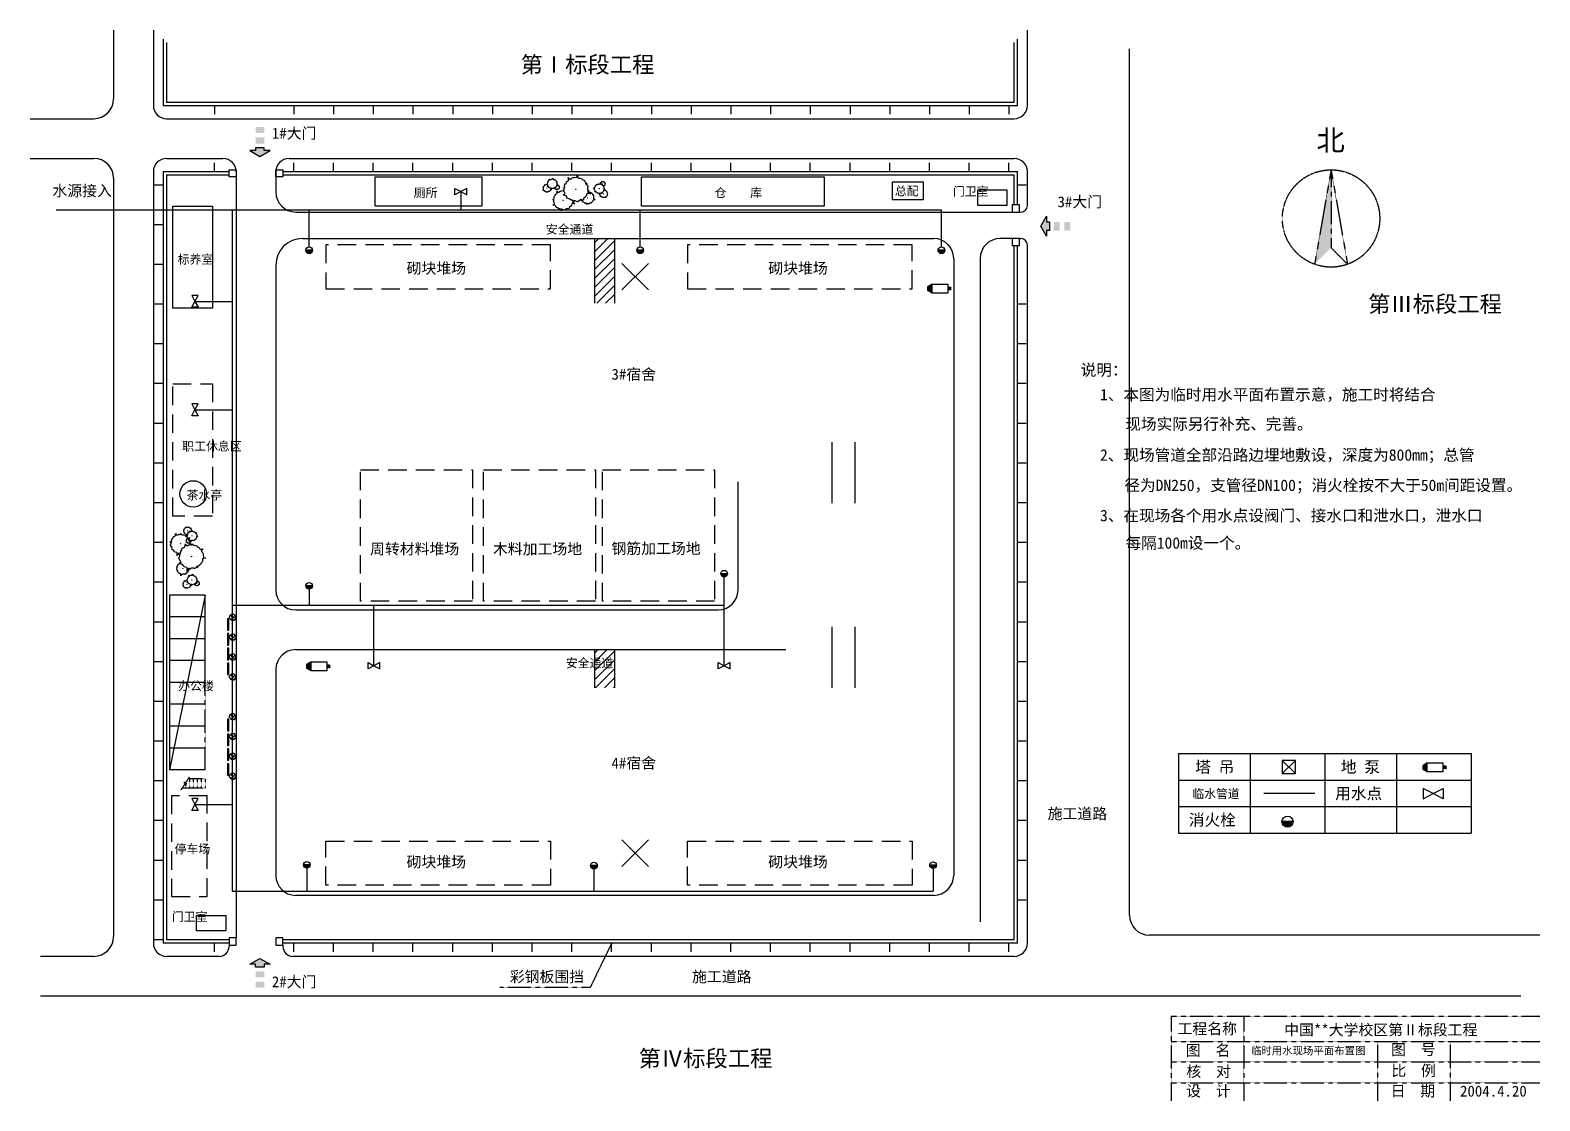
# Model space of a CAD drawing. Extents: x -109435 to 1065231, y 80891 to 497838.
# Drawn here: x 545974 to 773957, y 336141 to 497838 of the extents above; entities that cross this region are included whole.
import ezdxf

# ---------------------------------------------------------------- set-up
doc = ezdxf.new("R2010")
doc.units = 0
doc.linetypes.add('CENTER', pattern=[50.8, 31.75, -6.35, 6.35, -6.35])
doc.linetypes.add('DASHED', pattern=[19.05, 12.7, -6.35])
doc.layers.get('0').update_dxf_attribs({"linetype": 'CONTINUOUS'})
for name, color, linetype in [('LAYER3', 3, 'CONTINUOUS'), ('LUNKUO', 6, 'CONTINUOUS'), ('周边', 7, 'CONTINUOUS'), ('围墙', 7, 'CONTINUOUS'), ('堆场', 7, 'DASHED'), ('塔吊机械', 1, 'CONTINUOUS'), ('墙基线', 7, 'CONTINUOUS'), ('拟建', 7, 'CONTINUOUS'), ('机械', 1, 'CONTINUOUS'), ('柱', 1, 'CONTINUOUS'), ('标注', 7, 'CONTINUOUS'), ('水线', 3, '水线'), ('绿化', 3, 'CONTINUOUS'), ('道路', 8, 'CONTINUOUS')]:
    doc.layers.add(name, color=color, linetype=linetype)
doc.styles.add('文字', font='SimSun.ttf')
doc.linetypes.add('水线', pattern='A,0.5,-0.2,["S",STANDARD,S=0.1,R=0,X=-0.01,Y=-0.05],-0.25', length=0.95)
pattern_1 = [(45, (97931, -882519.9), (-673.5192, 673.5192), [])]

# ---------------------------------------------------------------- blocks, each defined once
blk = doc.blocks.new('A$C466C0C2C')
at = {"layer": '机械'}
for p, q in [((0, 619), (250, 619)), ((0, 520), (250, 520)), ((83, 619), (83, 520)), ((100, 724), (422, 724)), ((100, 415), (422, 415)), ((250, 619), (250, 520)), ((422, 1139), (2397, 1139)), ((422, 0), (422, 1139)), ((2397, 0), (422, 0)), ((2397, 1139), (2937, 827)), ((2397, 1139), (2397, 0)), ((2397, 1139), (2397, 0)), ((2397, 0), (2937, 312)), ((2515, 1071), (2515, 68)), ((2617, 1012), (2617, 127)), ((2726, 949), (2726, 190)), ((2836, 885), (2836, 253)), ((2937, 827), (2937, 312))]:
    blk.add_line(p, q, dxfattribs=at)
for centre, start, end in [((100, 624), 90, 180), ((100, 515), 180, 270)]:
    blk.add_arc(centre, 100, start, end, dxfattribs=at)
blk = doc.blocks.new('A$C09D66538')
at = {"layer": '柱', "xscale": 1.5, "yscale": 1.5, "zscale": 1.5}
blk.add_blockref('A$C466C0C2C', (0, 0), dxfattribs=at)
blk = doc.blocks.new('A$C163C7220')
at = {"layer": 'LUNKUO', "ltscale": 2, "rotation": 359.999990026076}
blk.add_blockref('A$C09D66538', (0, 0), dxfattribs=at)
blk = doc.blocks.new('CLUMP_OF_TREES_OR_BUSHES_-')
for points in [[(-10.993, 56.487), (-9.228, 58.426), (-10.144, 63.512), (-8.923, 67.033), (-3.43, 69.772), (2.673, 72.119), (-2.82, 71.728), (-10.449, 71.728), (-13.195, 74.075), (-13.806, 83.073), (-16.857, 86.594), (-22.045, 92.071), (-22.961, 94.81), (-22.656, 98.722), (-28.759, 100.678), (-31.811, 99.113), (-35.472, 101.461), (-45.543, 109.676), (-49.815, 108.503), (-55.308, 106.155), (-59.58, 106.938), (-60.801, 113.98), (-63.242, 104.982), (-67.209, 106.938), (-70.872, 104.59), (-74.839, 104.982), (-80.637, 101.461), (-86.435, 101.069), (-90.402, 97.548), (-90.402, 94.419), (-93.454, 90.898), (-98.947, 90.115), (-105.66, 90.115), (-101.083, 87.768), (-98.031, 82.682), (-100.778, 77.596), (-103.829, 74.466), (-103.219, 69.772), (-104.134, 65.077), (-108.102, 62.73), (-104.439, 60.774), (-102.609, 55.297), (-103.829, 50.211), (-102.303, 44.342), (-98.947, 41.995), (-98.031, 38.865), (-98.031, 34.953), (-93.148, 32.606), (-90.707, 29.476), (-91.317, 22.434), (-93.454, 17.348), (-89.487, 21.26), (-85.519, 23.999), (-82.468, 23.216), (-78.806, 19.304), (-74.228, 15.783), (-69.956, 15.392), (-59.886, 12.653), (-58.254, 7.074)], [(59.448, 5.262), (60.936, 4.858), (62.652, -1.011), (63.415, 4.858), (64.178, 5.836), (66.848, 6.814), (69.709, 6.569), (73.905, 7.792), (76.385, 9.748), (79.627, 10.237), (81.153, 12.438), (84.014, 15.127), (84.205, 17.084), (85.158, 17.573), (88.591, 16.839), (85.73, 20.262), (88.591, 20.751), (89.545, 21.974), (90.689, 24.174), (91.452, 24.663), (90.499, 25.886), (91.261, 31.999), (92.596, 33.466), (92.024, 36.645), (92.787, 38.845), (96.22, 40.557), (100.035, 42.024), (96.602, 41.779), (91.834, 41.779), (90.117, 43.246), (89.736, 48.871), (87.828, 51.071), (84.586, 54.494), (84.014, 56.206), (84.205, 58.651), (80.39, 59.873), (78.483, 58.895), (76.194, 60.362), (69.9, 65.497), (67.23, 64.764), (63.797, 63.297), (61.126, 63.786), (60.364, 68.187), (58.838, 62.563), (56.358, 63.786), (54.07, 62.319), (51.59, 62.563), (47.966, 60.362), (44.343, 60.118), (41.863, 57.917), (41.863, 55.961), (39.956, 53.761), (36.523, 53.272), (32.327, 53.272), (35.187, 51.805), (36.641, 49.381)]]:
    blk.add_lwpolyline(points)
for points in [[(-4.577, 66.508), (-7.629, 55.261), (-12.588, 57.706), (-17.166, 54.772), (-22.125, 55.261), (-29.372, 50.86), (-36.62, 50.371), (-41.579, 45.969), (-41.579, 42.057), (-45.393, 37.656), (-52.259, 36.678), (-60.651, 36.678), (-54.93, 33.743), (-51.115, 27.386), (-54.548, 21.029), (-58.363, 17.116), (-57.6, 11.248), (-58.744, 5.38), (-63.703, 2.446), (-59.126, 0), (-56.837, -6.846), (-58.363, -13.203), (-56.455, -20.539), (-52.259, -23.473), (-51.115, -27.385), (-51.115, -32.275), (-45.012, -35.21), (-41.96, -39.122), (-42.723, -47.924), (-45.393, -54.282), (-40.434, -49.391), (-35.475, -45.968), (-31.661, -46.946), (-27.083, -51.837), (-21.362, -56.238), (-16.021, -56.727), (-3.433, -60.15), (0, -71.887), (1.526, -60.15), (3.052, -58.194), (8.392, -56.238), (14.114, -56.727), (22.506, -54.282), (27.465, -50.369), (33.949, -49.391), (37.001, -44.99), (42.723, -39.611), (43.104, -35.699), (45.012, -34.721), (51.878, -36.188), (46.156, -29.341), (51.878, -28.363), (53.785, -25.918), (56.074, -21.517), (57.6, -20.539), (55.692, -18.094), (57.218, -5.868), (59.888, -2.934), (58.744, 3.424), (60.27, 7.825), (67.136, 11.248), (74.765, 14.182), (67.899, 13.693), (58.363, 13.693), (54.93, 16.627), (54.167, 27.875), (50.352, 32.276), (43.867, 39.123), (42.723, 42.546), (43.104, 47.436), (35.475, 49.882), (31.661, 47.925), (27.083, 50.86), (14.495, 61.129), (9.155, 59.662), (2.289, 56.728), (-3.052, 57.706)], [(-58.055, 61.947), (-58.97, 60.774), (-57.139, 60.774)], [(-1.144, 1.468), (-2.289, 0), (0, 0)], [(62.08, 35.667), (61.508, 34.933), (62.652, 34.933)]]:
    blk.add_lwpolyline(points, close=True)
blk = doc.blocks.new('A$C7AB25CB9')
at = {"layer": 'LAYER3'}
for p, q in [((42, 1205), (807, 1177)), ((807, 1177), (99, 1328)), ((994, 266), (219, 274)), ((445, 91), (994, 266)), ((1105, 1773), (1462, 1084)), ((1590, 617), (1120, 0)), ((1287, 60), (1590, 617)), ((1462, 1084), (1415, 1636))]:
    blk.add_line(p, q, dxfattribs=at)
blk.add_circle((924, 873), 200, dxfattribs=at)
for start, end in [(159.4395, 222.05005), (76.77535, 150.94372), (240.41806, 284.14241), (295.3565, 55.35439)]:
    blk.add_arc((897, 885), 913, start, end, dxfattribs=at)
blk = doc.blocks.new('A$C3C6C44F6')
at = {"layer": '周边'}
h = blk.add_hatch(color=256, dxfattribs=at)
h.paths.add_polyline_path([(1986, 828), (786, 828), (786, 0), (1986, 0)])
h.paths.add_polyline_path([(786, 2266), (786, 1438), (1986, 1438), (1986, 2266)])
h.paths.add_polyline_path([(1986, 2844), (1986, 3244), (2771, 3244), (1386, 4044), (0, 3244), (786, 3244), (786, 2844)])
at = {"layer": '周边', "linetype": 'CONTINUOUS'}
blk.add_lwpolyline([(1986, 3244), (1986, 2844), (786, 2844), (786, 3244), (0, 3244), (1386, 4044), (2771, 3244), (1986, 3244)], dxfattribs=at)

msp = doc.modelspace()

# ---------------------------------------------------------------- hatches: boundary and pattern name
at = {"linetype": 'CENTER'}
msp.add_hatch(color=256, dxfattribs=at).paths.add_polyline_path([(742433.5, 476745.8), (739950.2, 462483.2), (742433.5, 464989.6)])
at = {"layer": '水线', "ltscale": 6000}
for points in [[(587590.1, 464596.8, 1.00000039), (588598.7, 464596.8)], [(637590.1, 464596.8, 1.00000039), (638598.7, 464596.8)], [(683078.7, 464596.8, 1.00000039), (684087.3, 464596.8)], [(587590.1, 413924.4, 1.00000039), (588598.7, 413924.4)], [(735013.8, 378301.7, 1.00000039), (736694.7, 378301.7)], [(587254, 371793.9, 1.00000039), (588262.5, 371793.9)], [(630609.5, 371657.9, 1.00000039), (631618.1, 371657.9)], [(681817.2, 371741.9, 1.00000039), (682825.7, 371741.9)]]:
    msp.add_hatch(color=256, dxfattribs=at).paths.add_polyline_path(points)
at = {"layer": '水线', "ltscale": 8000}
msp.add_hatch(color=256, dxfattribs=at).paths.add_polyline_path([(650262.8, 415752.8, 1.00000039), (651271.4, 415752.8)])
at = {"layer": '绿化', "ltscale": 8000}
h = msp.add_hatch(dxfattribs=at)
h.set_pattern_fill('ANSI31', color=256, scale=300, style=0)
h.set_pattern_definition(pattern_1)
h.paths.add_polyline_path([(631261.1, 456605.7), (634261.1, 456605.7), (634261.1, 464179), (632948.3, 466370.6), (631261.1, 466370.6)])
h.paths.add_polyline_path([(634261.1, 466370.6), (632948.3, 466370.6), (634261.1, 464179)], flags=17)
h.paths.add_polyline_path([(632861.1, 462182.4), (635661.1, 462182.4), (635661.1, 461282.4), (632861.1, 461282.4)], flags=9)
h = msp.add_hatch(dxfattribs=at)
h.set_pattern_fill('ANSI31', color=256, scale=300, style=0)
h.set_pattern_definition(pattern_1)
h.paths.add_polyline_path([(631261.1, 398505.7), (634261.1, 398505.7), (634261.1, 404283.3), (631261.1, 404283.3)])

# ---------------------------------------------------------------- linework, layer by layer
at = {"linetype": 'CENTER'}
for p, q in [((742433.5, 476745.8), (739950.2, 462483.2)), ((742433.5, 476745.8), (744916.8, 462483.2)), ((742433.5, 476745.8), (742433.5, 464989.6)), ((744916.8, 462483.2), (742433.5, 464989.6)), ((572408.9, 386122.5), (572408.9, 399322.5)), ((569332.8, 384015.4), (568711.1, 383066)), ((572408.9, 383373.8), (568912.6, 383373.8)), ((569177.1, 384206.2), (569652.4, 384013.5)), ((569457.3, 384205.6), (569177.1, 384206.2)), ((569652.4, 384013.5), (569332.8, 384015.4)), ((569408.9, 384131.7), (569408.9, 383373.8)), ((570007.5, 385045.8), (569457.3, 384205.6)), ((572408.9, 384748.2), (569812.6, 384748.2)), ((570008.9, 384748.2), (570008.9, 383373.8)), ((570608.9, 384748.2), (570608.9, 383373.8)), ((571208.9, 384748.2), (571208.9, 383373.8)), ((571808.9, 384748.2), (571808.9, 383373.8)), ((572408.9, 384748.2), (572408.9, 383373.8)), ((633784.5, 359957.7), (630528.1, 353231.6)), ((630528.1, 353231.6), (616903.3, 353231.6)), ((718302.4, 348920.2), (773956.6, 348920.2)), ((718302.4, 348920.2), (718302.4, 336140.9)), ((729279.4, 348920.2), (729279.4, 336140.9)), ((718302.4, 345109.5), (773956.6, 345109.5)), ((749464.9, 345109.5), (749464.9, 336140.9)), ((760417.2, 345109.5), (760417.2, 336140.9)), ((718302.4, 342011), (773956.6, 342011)), ((718302.4, 338875.2), (773956.6, 338875.2))]:
    msp.add_line(p, q, dxfattribs=at)
for p, q in [((631261.1, 456605.7), (631261.1, 466370.6)), ((634261.1, 456605.7), (634261.1, 466370.6)), ((572408.9, 412522.5), (567008.9, 386122.5)), ((567008.9, 412522.5), (567008.9, 399322.5)), ((572408.9, 412522.5), (567008.9, 412522.5)), ((572408.9, 399322.5), (572408.9, 412522.5)), ((572408.9, 409222.5), (567008.9, 409222.5)), ((572408.9, 405922.5), (567008.9, 405922.5)), ((631261.1, 398505.7), (631261.1, 404283.3)), ((634261.1, 398505.7), (634261.1, 404283.3)), ((572408.9, 402622.5), (567008.9, 402622.5)), ((567008.9, 399322.5), (567008.9, 386122.5)), ((572408.9, 399322.5), (567008.9, 399322.5)), ((572408.9, 399322.5), (567008.9, 399322.5)), ((572408.9, 396022.5), (567008.9, 396022.5)), ((572408.9, 392722.5), (567008.9, 392722.5)), ((572408.9, 389422.5), (567008.9, 389422.5)), ((572408.9, 386122.5), (567008.9, 386122.5))]:
    msp.add_line(p, q)
msp.add_circle((742433.5, 469398.3), 7347.5, dxfattribs=at)
at = {"layer": '周边'}
for p, q in [((719386.5, 388577.7), (763593.9, 388577.7)), ((719386.5, 388577.7), (719386.5, 376577.7)), ((719386.5, 388577.7), (719386.5, 384577.7)), ((730223.7, 388577.7), (730223.7, 376577.7)), ((741490.2, 388577.7), (741490.2, 376577.7)), ((752327.4, 388577.7), (752327.4, 376577.7)), ((752327.4, 388577.7), (752327.4, 384577.7)), ((752327.4, 388577.7), (752327.4, 384577.7)), ((763593.9, 388577.7), (763593.9, 376577.7)), ((719386.5, 384577.7), (763593.9, 384577.7)), ((719386.5, 384577.7), (763593.9, 384577.7)), ((741490.2, 384577.7), (763593.9, 384577.7)), ((741490.2, 384577.7), (763593.9, 384577.7)), ((719386.5, 380577.7), (763593.9, 380577.7)), ((719386.5, 376577.7), (763593.9, 376577.7))]:
    msp.add_line(p, q, dxfattribs=at)
for points in [[(598047.9, 475686.3), (614188.1, 475686.3), (614188.1, 471252), (598047.9, 471252)], [(638288.7, 475686.3), (665866.3, 475686.3), (665866.3, 471252), (638288.7, 471252)], [(676202.5, 474940.4), (680846.3, 474940.4), (680846.3, 472207.7), (676202.5, 472207.7)], [(693470.5, 471363.3), (689069.6, 471363.3), (689069.6, 473702.2), (693470.5, 473702.2)], [(573495.2, 471240.5), (573495.2, 455840.7), (567495.2, 455840.7), (567495.2, 471240.5)], [(575516.2, 361807.3), (571115.2, 361807.3), (571115.2, 364146.2), (575516.2, 364146.2)]]:
    msp.add_lwpolyline(points, close=True, dxfattribs=at)
at = {"layer": '围墙'}
for p, q in [((566076.1, 496490), (566076.1, 486461.5)), ((566576.1, 495990), (566576.1, 486961.5)), ((694573.7, 486961.5), (694573.7, 496000.7)), ((695073.7, 486461.5), (695073.7, 496500.7)), ((566076.1, 486461.5), (695073.7, 486461.5)), ((566576.1, 486961.5), (694573.7, 486961.5)), ((573784.5, 486461.5), (573784.5, 485140.8)), ((585784.5, 486461.5), (585784.5, 485140.8)), ((591784.5, 486461.5), (591784.5, 485140.8)), ((597784.5, 486461.5), (597784.5, 485140.8)), ((603784.5, 486461.5), (603784.5, 485140.8)), ((609784.5, 486461.5), (609784.5, 485140.8)), ((615784.5, 486461.5), (615784.5, 485140.8)), ((621784.5, 486461.5), (621784.5, 485140.8)), ((627784.5, 486461.5), (627784.5, 485140.8)), ((633784.5, 486461.5), (633784.5, 485140.8)), ((639784.5, 486461.5), (639784.5, 485140.8)), ((645784.5, 486461.5), (645784.5, 485140.8)), ((651784.5, 486461.5), (651784.5, 485140.8)), ((657784.5, 486461.5), (657784.5, 485140.8)), ((663784.5, 486461.5), (663784.5, 485140.8)), ((669784.5, 486461.5), (669784.5, 485140.8)), ((675784.5, 486461.5), (675784.5, 485140.8)), ((681784.5, 486461.5), (681784.5, 485140.8)), ((687784.5, 486461.5), (687784.5, 485140.8)), ((693784.5, 486461.5), (693784.5, 485140.8)), ((573784.5, 476470.7), (573784.5, 477791.4)), ((585784.5, 476470.7), (585784.5, 477791.4)), ((591784.5, 476470.7), (591784.5, 477791.4)), ((597784.5, 476470.7), (597784.5, 477791.4)), ((603784.5, 476470.7), (603784.5, 477791.4)), ((609784.5, 476470.7), (609784.5, 477791.4)), ((615784.5, 476470.7), (615784.5, 477791.4)), ((621784.5, 476470.7), (621784.5, 477791.4)), ((627784.5, 476470.7), (627784.5, 477791.4)), ((633784.5, 476470.7), (633784.5, 477791.4)), ((639784.5, 476470.7), (639784.5, 477791.4)), ((645784.5, 476470.7), (645784.5, 477791.4)), ((651784.5, 476470.7), (651784.5, 477791.4)), ((657784.5, 476470.7), (657784.5, 477791.4)), ((663784.5, 476470.7), (663784.5, 477791.4)), ((669784.5, 476470.7), (669784.5, 477791.4)), ((675784.5, 476470.7), (675784.5, 477791.4)), ((681784.5, 476470.7), (681784.5, 477791.4)), ((687784.5, 476470.7), (687784.5, 477791.4)), ((693784.5, 476470.7), (693784.5, 477791.4)), ((564755.4, 474503.7), (566076.1, 474503.7)), ((566076.1, 476470.7), (566076.1, 359957.7)), ((566076.1, 476470.7), (576009.6, 476470.7)), ((566576.1, 475970.7), (566576.1, 360457.7)), ((566576.1, 475970.7), (576009.6, 475970.7)), ((584142.7, 476470.7), (695073.7, 476470.7)), ((584142.7, 475970.7), (694573.7, 475970.7)), ((694573.7, 471437.2), (694573.7, 475970.7)), ((695073.7, 471437.2), (695073.7, 476470.7)), ((695073.7, 474503.7), (696394.4, 474503.7)), ((564755.4, 468503.7), (566076.1, 468503.7)), ((694573.7, 360457.7), (694573.7, 465304.1)), ((695073.7, 359957.7), (695073.7, 465304.1)), ((564755.4, 462503.7), (566076.1, 462503.7)), ((564755.4, 456503.7), (566076.1, 456503.7)), ((695073.7, 456503.7), (696394.4, 456503.7)), ((564755.4, 450503.7), (566076.1, 450503.7)), ((695073.7, 450503.7), (696394.4, 450503.7)), ((564755.4, 444503.7), (566076.1, 444503.7)), ((695073.7, 444503.7), (696394.4, 444503.7)), ((564755.4, 438503.7), (566076.1, 438503.7)), ((695073.7, 438503.7), (696394.4, 438503.7)), ((564755.4, 432503.7), (566076.1, 432503.7)), ((695073.7, 432503.7), (696394.4, 432503.7)), ((564755.4, 426503.7), (566076.1, 426503.7)), ((695073.7, 426503.7), (696394.4, 426503.7)), ((564755.4, 420503.7), (566076.1, 420503.7)), ((695073.7, 420503.7), (696394.4, 420503.7)), ((564755.4, 414503.7), (566076.1, 414503.7)), ((695073.7, 414503.7), (696394.4, 414503.7)), ((564755.4, 408503.7), (566076.1, 408503.7)), ((695073.7, 408503.7), (696394.4, 408503.7)), ((564755.4, 402503.7), (566076.1, 402503.7)), ((695073.7, 402503.7), (696394.4, 402503.7)), ((564755.4, 396503.7), (566076.1, 396503.7)), ((695073.7, 396503.7), (696394.4, 396503.7)), ((564755.4, 390503.7), (566076.1, 390503.7)), ((695073.7, 390503.7), (696394.4, 390503.7)), ((564755.4, 384503.7), (566076.1, 384503.7)), ((695073.7, 384503.7), (696394.4, 384503.7)), ((564755.4, 378503.7), (566076.1, 378503.7)), ((695073.7, 378503.7), (696394.4, 378503.7)), ((695073.7, 378503.7), (696394.4, 378503.7)), ((564755.4, 372503.7), (566076.1, 372503.7)), ((695073.7, 372503.7), (696394.4, 372503.7)), ((695073.7, 372503.7), (696394.4, 372503.7)), ((564755.4, 366503.7), (566076.1, 366503.7)), ((695073.7, 366503.7), (696394.4, 366503.7)), ((695073.7, 366503.7), (696394.4, 366503.7)), ((564755.4, 360503.7), (566076.1, 360503.7)), ((576009.6, 360457.7), (566576.1, 360457.7)), ((694573.7, 360457.7), (584142.7, 360457.7)), ((576009.6, 359957.7), (566076.1, 359957.7)), ((573784.5, 358637), (573784.5, 359957.7)), ((695073.7, 359957.7), (584142.7, 359957.7)), ((585784.5, 358637), (585784.5, 359957.7)), ((591784.5, 358637), (591784.5, 359957.7)), ((597784.5, 358637), (597784.5, 359957.7)), ((603784.5, 358637), (603784.5, 359957.7)), ((609784.5, 358637), (609784.5, 359957.7)), ((615784.5, 358637), (615784.5, 359957.7)), ((621784.5, 358637), (621784.5, 359957.7)), ((627784.5, 358637), (627784.5, 359957.7)), ((633784.5, 358637), (633784.5, 359957.7)), ((639784.5, 358637), (639784.5, 359957.7)), ((645784.5, 358637), (645784.5, 359957.7)), ((651784.5, 358637), (651784.5, 359957.7)), ((657784.5, 358637), (657784.5, 359957.7)), ((663784.5, 358637), (663784.5, 359957.7)), ((669784.5, 358637), (669784.5, 359957.7)), ((675784.5, 358637), (675784.5, 359957.7)), ((681784.5, 358637), (681784.5, 359957.7)), ((687784.5, 358637), (687784.5, 359957.7)), ((693784.5, 358637), (693784.5, 359957.7))]:
    msp.add_line(p, q, dxfattribs=at)
for points in [[(576009.6, 476754.3), (577076.1, 476754.3), (577076.1, 475687.7), (576009.6, 475687.7)], [(583076.1, 476754.3), (584142.7, 476754.3), (584142.7, 475687.7), (583076.1, 475687.7)], [(695361.5, 470370.6), (695361.5, 471437.2), (694294.9, 471437.2), (694294.9, 470370.6)], [(695361.5, 465304.1), (695361.5, 466370.6), (694294.9, 466370.6), (694294.9, 465304.1)], [(576009.6, 359670.9), (577076.1, 359670.9), (577076.1, 360737.5), (576009.6, 360737.5)], [(583076.1, 359670.9), (584142.7, 359670.9), (584142.7, 360737.5), (583076.1, 360737.5)]]:
    msp.add_lwpolyline(points, close=True, dxfattribs=at)
at = {"layer": '堆场', "ltscale": 220}
for points in [[(590642, 458784.5), (624534.3, 458784.5), (624534.3, 465424.2), (590642, 465424.2)], [(645260.3, 458784.5), (679152.6, 458784.5), (679152.6, 465424.2), (645260.3, 465424.2)], [(573495.2, 444449.1), (573495.2, 424449.1), (567495.2, 424449.1), (567495.2, 444449.1)], [(595855.1, 431446.7), (612783.4, 431446.7), (612783.4, 411585.8), (595855.1, 411585.8)], [(614412.1, 431446.7), (631340.5, 431446.7), (631340.5, 411585.8), (614412.1, 411585.8)], [(632396.7, 431446.7), (649325.1, 431446.7), (649325.1, 411585.8), (632396.7, 411585.8)], [(567319.2, 382226.1), (567319.2, 366975.4), (572719.2, 366975.4), (572719.2, 382226.1)], [(590642, 375356.9), (624534.3, 375356.9), (624534.3, 368717.1), (590642, 368717.1)], [(645260.3, 375356.9), (679152.6, 375356.9), (679152.6, 368717.1), (645260.3, 368717.1)]]:
    msp.add_lwpolyline(points, close=True, dxfattribs=at)
at = {"layer": '塔吊机械'}
for p, q in [((639339.9, 458605.6), (635339.9, 462605.6)), ((639339.9, 462605.6), (635339.9, 458605.6)), ((737066.9, 385558.9), (735066.9, 387558.9)), ((735066.9, 385558.9), (737066.9, 387558.9)), ((639339.9, 371535.7), (635339.9, 375535.7)), ((639339.9, 375535.7), (635339.9, 371535.7))]:
    msp.add_line(p, q, dxfattribs=at)
msp.add_lwpolyline([(735066.9, 387558.9), (735066.9, 385558.9), (737066.9, 385558.9), (737066.9, 387558.9)], close=True, dxfattribs=at)
at = {"layer": '墙基线'}
for p, q in [((667076.1, 426405.7), (667076.1, 435635.7)), ((670561.1, 426405.7), (670561.1, 435635.7)), ((667076.1, 398505.7), (667076.1, 407735.7)), ((670561.1, 398505.7), (670561.1, 407735.7))]:
    msp.add_line(p, q, dxfattribs=at)
at = {"layer": '水线', "ltscale": 6000}
for p, q in [((610998.5, 473452.1), (610998.5, 470719.3)), ((549894.6, 470719.3), (683583, 470719.3)), ((576467, 470719.3), (576467, 367782)), ((588094.4, 465101), (588094.4, 470719.3)), ((638094.4, 465101), (638094.4, 470719.3)), ((683583, 465101), (683583, 470719.3)), ((588598.7, 464596.8), (587590.1, 464596.8)), ((638598.7, 464596.8), (637590.1, 464596.8)), ((684087.3, 464596.8), (683078.7, 464596.8)), ((570857.3, 456885.6), (576467, 456885.6)), ((570857.3, 440496.4), (576467, 440496.4)), ((650767.1, 401837.6), (650767.1, 415248.5)), ((588598.7, 413924.4), (587590.1, 413924.4)), ((588094.4, 413420.1), (588094.4, 410986.5)), ((576467, 410986.5), (650767.1, 410986.5)), ((597893, 401837.6), (597893, 410986.5)), ((570857.3, 380877.6), (576467, 380877.6)), ((732271.9, 382591), (739962.3, 382591)), ((736694.7, 378301.7), (735013.8, 378301.7)), ((588262.5, 371793.9), (587254, 371793.9)), ((587758.2, 371793.9), (587758.2, 367782)), ((631618.1, 371657.9), (630609.5, 371657.9)), ((682825.7, 371741.9), (681817.2, 371741.9)), ((631113.8, 371153.6), (631113.8, 367782)), ((682321.4, 371237.6), (682321.4, 367782)), ((576467, 367782), (682321.4, 367782))]:
    msp.add_line(p, q, dxfattribs=at)
at = {"layer": '水线', "ltscale": 8000}
msp.add_line((651271.4, 415752.8), (650262.8, 415752.8), dxfattribs=at)
at = {"layer": '水线', "ltscale": 6000}
for points in [[(610099.6, 473930.4), (610998.5, 473452.1), (610099.6, 472973.8)], [(611897.3, 473930.4), (610998.5, 473452.1), (611897.3, 472973.8)], [(570378.9, 457784.5), (570857.3, 456885.6), (571335.6, 457784.5)], [(570378.9, 455986.7), (570857.3, 456885.6), (571335.6, 455986.7)], [(570378.9, 441395.3), (570857.3, 440496.4), (571335.6, 441395.3)], [(570378.9, 439597.5), (570857.3, 440496.4), (571335.6, 439597.5)], [(596994.1, 402315.9), (597893, 401837.6), (596994.1, 401359.3)], [(598791.9, 402315.9), (597893, 401837.6), (598791.9, 401359.3)], [(756364.8, 381735), (757862.9, 382532.2), (756364.8, 383329.4)], [(759361.1, 381735), (757862.9, 382532.2), (759361.1, 383329.4)], [(570378.9, 381776.5), (570857.3, 380877.6), (571335.6, 381776.5)], [(570378.9, 379978.7), (570857.3, 380877.6), (571335.6, 379978.7)]]:
    msp.add_lwpolyline(points, close=True, dxfattribs=at)
at = {"layer": '水线', "ltscale": 8000}
for points in [[(649868.2, 402315.9), (650767.1, 401837.6), (649868.2, 401359.3)], [(651666, 402315.9), (650767.1, 401837.6), (651666, 401359.3)]]:
    msp.add_lwpolyline(points, close=True, dxfattribs=at)
at = {"layer": '水线', "ltscale": 6000}
for centre, radius in [((588094.4, 464596.8), 504.3), ((638094.4, 464596.8), 504.3), ((683583, 464596.8), 504.3), ((588094.4, 413924.4), 504.3), ((735854.2, 378301.7), 840.4), ((587758.2, 371793.9), 504.3), ((631113.8, 371657.9), 504.3), ((682321.4, 371741.9), 504.3)]:
    msp.add_circle(centre, radius, dxfattribs=at)
at = {"layer": '水线', "ltscale": 8000}
msp.add_circle((650767.1, 415752.8), 504.3, dxfattribs=at)
at = {"layer": '绿化', "ltscale": 8000}
for points in [[(575794.6, 408949.8), (575794.6, 407219.7), (575967.4, 407219.7), (575967.4, 408949.8)], [(575794.6, 406705.1), (575794.6, 404974.9), (575967.4, 404974.9), (575967.4, 406705.1)], [(575794.6, 404489.5), (575794.6, 402759.3), (575967.4, 402759.3), (575967.4, 404489.5)], [(575794.6, 402244.8), (575794.6, 400514.6), (575967.4, 400514.6), (575967.4, 402244.8)], [(575794.6, 393757.8), (575794.6, 392027.6), (575967.4, 392027.6), (575967.4, 393757.8)], [(575794.6, 391513.1), (575794.6, 389782.9), (575967.4, 389782.9), (575967.4, 391513.1)], [(575794.6, 389297.5), (575794.6, 387567.3), (575967.4, 387567.3), (575967.4, 389297.5)], [(575794.6, 387052.7), (575794.6, 385322.6), (575967.4, 385322.6), (575967.4, 387052.7)]]:
    msp.add_lwpolyline(points, close=True, dxfattribs=at)
at = {"layer": '绿化'}
msp.add_circle((570593.5, 427797.8), 1995.9, dxfattribs=at)
at = {"layer": '道路'}
for p, q in [((558576.1, 497838), (558576.1, 487470.7)), ((564576.1, 497838), (564576.1, 486470.7)), ((696573.7, 486470.7), (696573.7, 497838)), ((711992.1, 364170.7), (711992.1, 495007.9)), ((545974.2, 484470.7), (555576.1, 484470.7)), ((566576.1, 484470.7), (694573.7, 484470.7)), ((545974.2, 478470.7), (555576.1, 478470.7)), ((566576.1, 478470.7), (575076.1, 478470.7)), ((585076.1, 478470.7), (694573.7, 478470.7)), ((558576.1, 475470.7), (558576.1, 360957.7)), ((564576.1, 476470.7), (564576.1, 359957.7)), ((577076.1, 476470.7), (577076.1, 360737.5)), ((583076.1, 476470.7), (583076.1, 473370.6)), ((696573.7, 471370.6), (696573.7, 476470.7)), ((586076.1, 470370.6), (694294.9, 470370.6)), ((695361.5, 470370.6), (695573.7, 470370.6)), ((587076.1, 466370.6), (682446.1, 466370.6)), ((694294.9, 466370.6), (692446.1, 466370.6)), ((695361.5, 466370.6), (695573.7, 466370.6)), ((696573.7, 359957.7), (696573.7, 465370.6)), ((685446.1, 463370.6), (685446.1, 370170.7)), ((689446.1, 463370.6), (689446.1, 363170.7)), ((583076.1, 462370.6), (583076.1, 413283.3)), ((652874.6, 413283.3), (652874.6, 429638.9)), ((586076.1, 410283.3), (649874.6, 410283.3)), ((586076.1, 404283.3), (660096.2, 404283.3)), ((583076.1, 401283.3), (583076.1, 370170.7)), ((682446.1, 367170.7), (586076.1, 367170.7)), ((773956.6, 361170.7), (714992.1, 361170.7)), ((555576.1, 357957.7), (547527.5, 357957.7)), ((574509.6, 357957.7), (566576.1, 357957.7)), ((576009.6, 359670.9), (576009.6, 359457.7)), ((584142.7, 359670.9), (584142.7, 359457.7)), ((694573.7, 357957.7), (585642.7, 357957.7)), ((771097, 351957.7), (547527.5, 351957.7))]:
    msp.add_line(p, q, dxfattribs=at)
for centre, radius, start, end in [((555576.1, 487470.7), 3000, 270, 0), ((566576.1, 486470.7), 2000, 180, 270), ((694573.7, 486470.7), 2000, 270, 0), ((555576.1, 475470.7), 3000, 0, 90), ((566576.1, 476470.7), 2000, 90, 180), ((575076.1, 476470.7), 2000, 0, 90), ((585076.1, 476470.7), 2000, 90, 180), ((694573.7, 476470.7), 2000, 0, 90), ((586076.1, 473370.6), 3000, 180, 270), ((695573.7, 471370.6), 1000, 270, 0), ((587076.1, 462370.6), 4000, 90, 180), ((682446.1, 463370.6), 3000, 0, 90), ((692446.1, 463370.6), 3000, 90, 180), ((695573.7, 465370.6), 1000, 360, 90), ((586076.1, 413283.3), 3000, 180, 270), ((649874.6, 413283.3), 3000, 270, 0), ((586076.1, 401283.3), 3000, 90, 180), ((586076.1, 370170.7), 3000, 180, 270), ((682446.1, 370170.7), 3000, 270, 0), ((714992.1, 364170.7), 3000, 180, 270), ((555576.1, 360957.7), 3000, 270, 0), ((566576.1, 359957.7), 2000, 180, 270), ((574509.6, 359457.7), 1500, 270, 0), ((585642.7, 359457.7), 1500, 180, 270), ((694573.7, 359957.7), 2000, 270, 360)]:
    msp.add_arc(centre, radius, start, end, dxfattribs=at)

# ---------------------------------------------------------------- block references
at = {"layer": '堆场', "ltscale": 2, "yscale": 1.100000000093132, "zscale": 1.1}
for p, xscale, rotation in [((579146.9, 483216.9), -1.099999999976735, 180.0000105023861), ((703048, 466707), 1.099999999976735, 89.99998949761392), ((579146.9, 353208.3), 1.099999999976735, 359.999989497614)]:
    msp.add_blockref('A$C3C6C44F6', p, dxfattribs=dict(at, xscale=xscale, rotation=rotation))
at = {"layer": '拟建', "xscale": 0.800000011920929, "yscale": 0.800000011920929, "zscale": 0.8, "rotation": 180}
for p in [(685060.3, 459491.2), (591268.6, 402438.1), (759841.8, 387181.7)]:
    msp.add_blockref('A$C163C7220', p, dxfattribs=at)
at = {"layer": '绿化'}
for p, xscale, yscale, zscale, rotation in [((624817.2, 474640.4), -12.19200003717135, 12.19200002029538, 12.192, 173.6494274050559), ((628407.4, 473805.3), -30.48000009292839, 30.48000005073845, 30.48, 173.6494274050559), ((631914.8, 473905.2), -12.19200003717135, 12.19200002029538, 12.192, 263.6494274050559), ((570314.5, 418317.6), -30.48000009292839, 30.48000005073845, 30.48, 83.64942740505586), ((570414.3, 421446.8), -12.19200003717135, 12.19200002029538, 12.192, 83.64942740505586), ((570414.3, 414810.2), -12.19200003717135, 12.19200002029538, 12.192, 173.6494274050559)]:
    msp.add_blockref('CLUMP_OF_TREES_OR_BUSHES_-', p, dxfattribs=dict(at, xscale=xscale, yscale=yscale, zscale=zscale, rotation=rotation))
at = {"layer": '绿化', "ltscale": 8000, "xscale": -0.540000000083819, "yscale": 0.5399999999441206, "zscale": 0.5399999999999999, "rotation": 90}
for p in [(577048.9, 409640.8), (577048.9, 406640.8), (577048.9, 403640.8), (577048.9, 400640.8), (577048.9, 394640.8), (577048.9, 391640.8), (577048.9, 388640.8), (577048.9, 385640.8)]:
    msp.add_blockref('A$C7AB25CB9', p, dxfattribs=at)

# ---------------------------------------------------------------- texts
at = {"linetype": 'CENTER', "style": '文字'}
for s, height, p in [('第Ⅰ标段工程', 2468.38, (620038.6, 491415.3)), ('1#大门', 1645.59, (582474, 481453.9)), ('北', 3134.4, (740235.9, 479645)), ('水源接入', 1645.59, (549330, 472768.5)), ('总配', 1316.47, (676548.4, 472889.3)), ('门卫室', 1316.47, (685327, 472831.2)), ('厕所', 1316.47, (603886.2, 472616.6)), ('仓    库 ', 1316.47, (649328.2, 472616.6)), ('3#大门', 1645.59, (701116.8, 471094.5)), ('安全通道', 1316.47, (623829.6, 467091.3)), ('标养室', 1316.47, (568242.2, 462562.7)), ('砌块堆场', 1645.59, (602827.2, 461066.3)), ('砌块堆场', 1645.59, (657445.5, 461066.3)), ('第Ⅲ标段工程', 2468.38, (748028.8, 455253)), ('3#宿舍', 1645.59, (633759, 445050.7)), ('职工休息区', 1316.47, (568938.1, 434327.4)), ('茶水亭', 1316.47, (569595.7, 426954.2)), ('周转材料堆场', 1645.59, (597300.3, 418678.4)), ('木料加工场地', 1645.59, (615857.4, 418678.4)), ('钢筋加工场地', 1645.59, (633759, 418743.1)), ('安全通道', 1316.47, (626851.2, 401582.5)), ('4#宿舍', 1645.59, (633759, 386317.3)), ('施工道路', 1645.59, (699633.2, 378693.6)), ('停车场', 1316.47, (567781.1, 373504.2)), ('砌块堆场', 1645.59, (602827.2, 371402)), ('砌块堆场', 1645.59, (657445.5, 371402)), ('门卫室', 1316.47, (567372.7, 363275.3)), ('彩钢板围挡', 1645.59, (618405.7, 354070.9)), ('施工道路', 1645.59, (645927.7, 354070.9)), ('2#大门', 1645.59, (582474, 353298.3)), ('工程名称', 1645.59, (719245.2, 346213)), ('中国**大学校区第Ⅱ标段工程', 1645.586, (735355.8, 346034.7)), ('图  名', 1645.59, (720499.5, 342940.7)), ('临时用水现场平面布置图', 1151.91, (730336.3, 343134.1)), ('图  号', 1645.59, (751492.5, 343060.6)), ('第Ⅳ标段工程', 2468.38, (637859.1, 341315.2)), ('核  对', 1645.59, (720575.2, 339753.4)), ('比  例', 1645.59, (751532.9, 339883.7)), ('设  计', 1645.59, (720550, 336807.1)), ('日  期', 1645.59, (751433.3, 336802.3)), ('2004.4.20', 1645.59, (761912.6, 336783.1))]:
    msp.add_text(s, height=height, dxfattribs=at).set_placement(p)
at = {"linetype": 'CENTER', "insert": (573708.7, 399458.6), "char_height": 1316.47, "width": 6475.664, "attachment_point": 3, "style": '文字'}
msp.add_mtext('办公楼', dxfattribs=at)
at = {"layer": '标注', "ltscale": 500, "style": '文字'}
for s, height, p in [('说明：', 1728.19, (704624.4, 445664.2)), ('1、本图为临时用水平面布置示意，施工时将结合', 1728.193, (707543.6, 441937.7)), ('现场实际另行补充、完善。', 1728.193, (711369.8, 437506.5)), ('2、现场管道全部沿路边埋地敷设，深度为800mm；总管', 1728.193, (707543.6, 432816)), ('径为DN250，支管径DN100；消火栓按不大于50m间距设置。', 1728.193, (711226, 428241.2)), ('3、在现场各个用水点设阀门、接水口和泄水口，泄水口', 1728.193, (707543.6, 423671.1)), ('每隔100m设一个。', 1728.19, (711393.3, 419527.1))]:
    msp.add_text(s, height=height, dxfattribs=at).set_placement(p)
at = {"layer": '标注', "style": '文字'}
for s, height, p in [('塔 吊', 1734.61, (721910.5, 385704.7)), ('地 泵', 1734.61, (743905.8, 385704.7)), ('临水管道', 1306.45, (721495.4, 381846.5)), ('用水点', 1734.61, (743053.8, 381704.7)), ('消火栓', 1734.61, (720950.1, 377704.7))]:
    msp.add_text(s, height=height, dxfattribs=at).set_placement(p)

doc.saveas('drawing.dxf')
